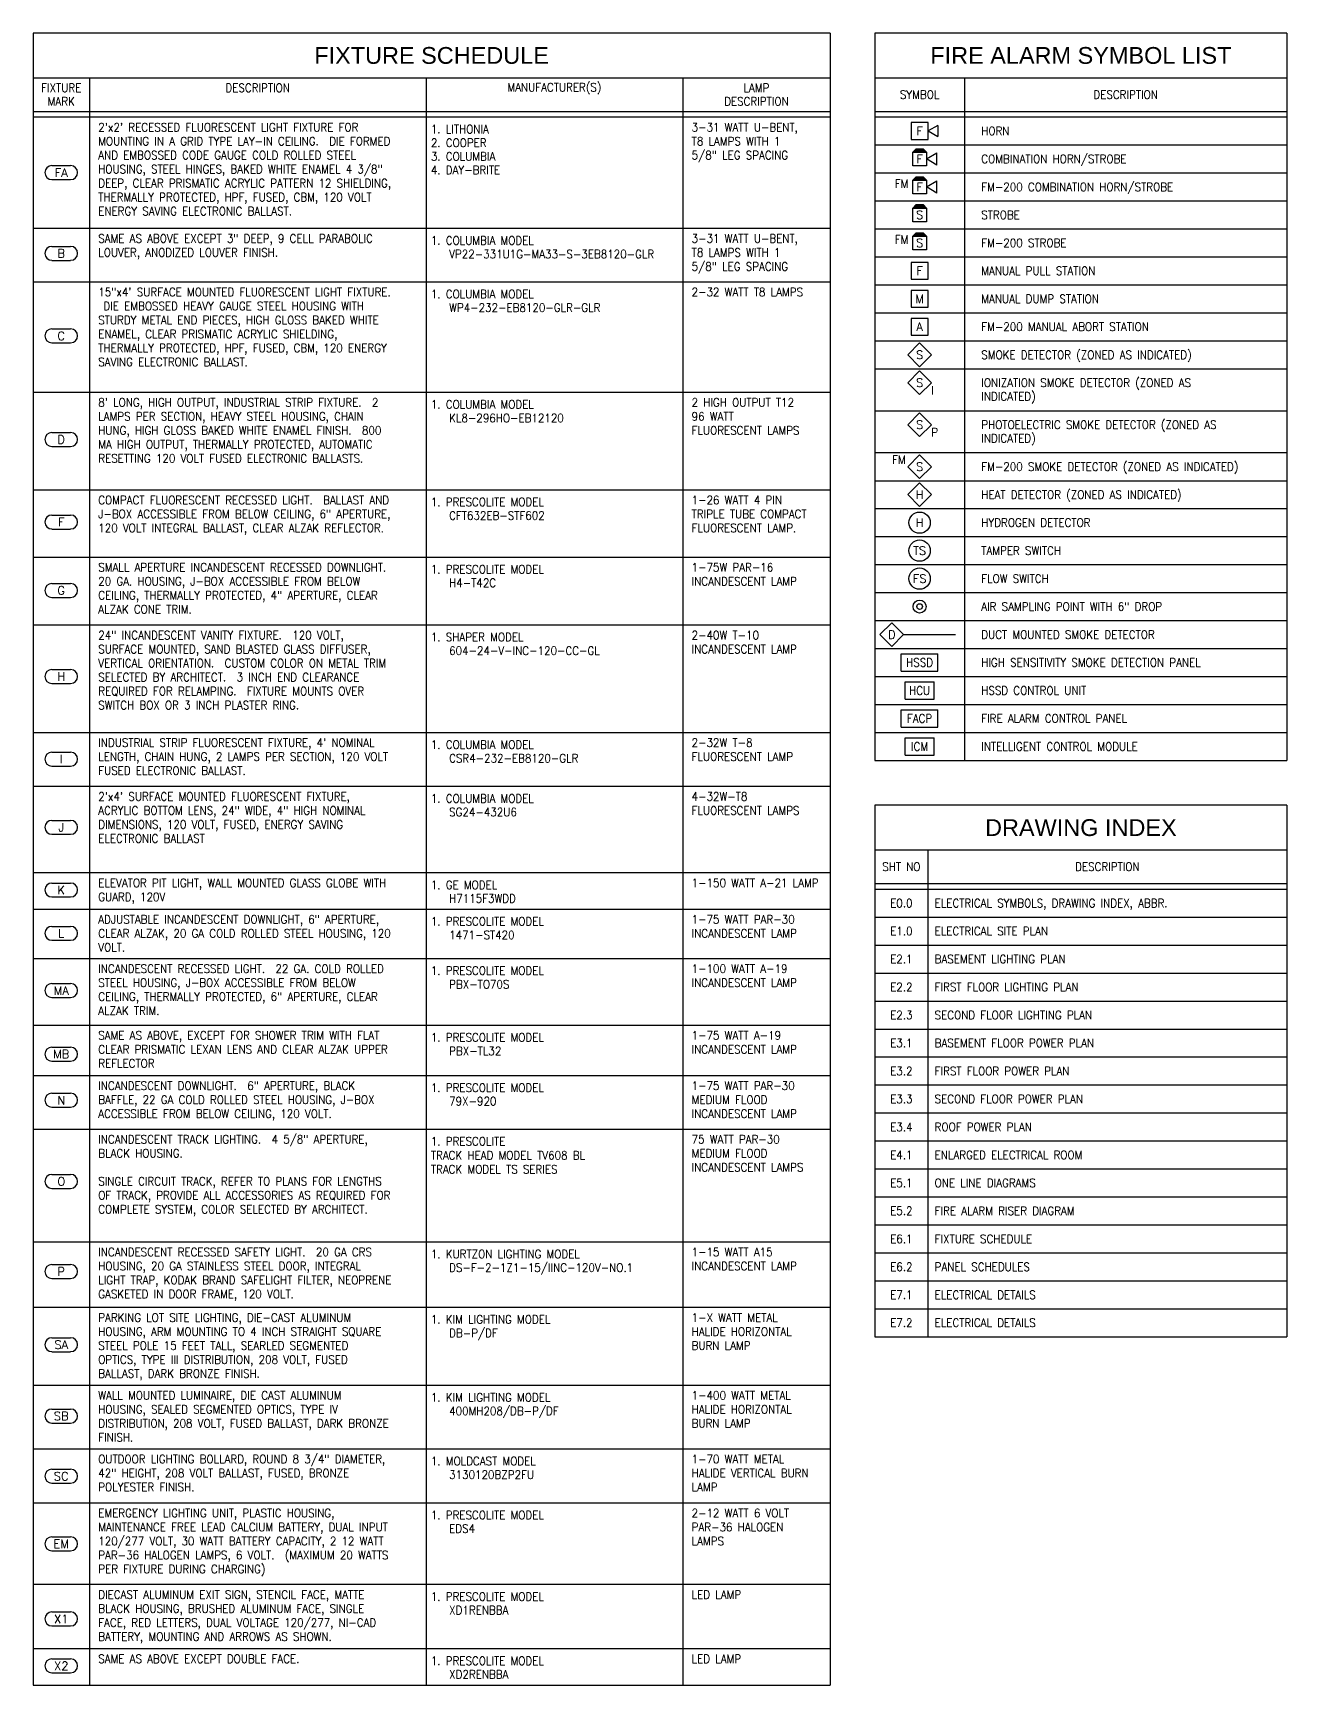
# Model space of a CAD drawing. Extents: x 1.8 to 31.1, y 3.2 to 21.7.
# Drawn here: x 1.79 to 15.78, y 3.21 to 21.66 of the extents above; entities that cross this region are included whole.
import ezdxf
from ezdxf.enums import TextEntityAlignment as Align

# ---------------------------------------------------------------- set-up
doc = ezdxf.new("R2010")
doc.units = 0
doc.header["$MEASUREMENT"] = 0
doc.layers.get('0').update_dxf_attribs({"linetype": 'CONTINUOUS'})
for name, color, linetype in [('Schedules', 2, 'CONTINUOUS'), ('Symbols', 11, 'CONTINUOUS'), ('Text', 1, 'CONTINUOUS')]:
    doc.layers.add(name, color=color, linetype=linetype)
doc.styles.add('ARIAL', font='ARIAL.TTF', dxfattribs={"height": 0.1875})
doc.styles.add('ROMANS', font='romans.shx', dxfattribs={"width": 0.9, "height": 0.09375})
doc.styles.add('ROMANSPS', font='romans.shx', dxfattribs={"width": 0.9, "height": 0.09375})

# ---------------------------------------------------------------- blocks, each defined once
blk = doc.blocks.new('FIRE_SIGNAL')
for p, q in [((0.202, 0.062), (0.094, 0)), ((0.094, 0), (0.202, -0.062)), ((0.202, 0.062), (0.202, -0.062))]:
    blk.add_line(p, q)
blk.add_lwpolyline([(-0.094, -0.094), (0.094, -0.094), (0.094, 0.094), (-0.094, 0.094)], close=True)
blk = doc.blocks.new('F')
at = {"color": 1, "style": 'ROMANS'}
blk.add_text('F', height=0.0937, dxfattribs=at).set_placement((0, 0), align=Align.MIDDLE)
blk = doc.blocks.new('FIRE_SIGNAL2')
for p, q in [((-0.038, 0.114), (-0.076, 0.076)), ((-0.076, -0.076), (-0.076, 0.076)), ((-0.076, 0.076), (0.076, 0.076)), ((-0.067, 0.086), (0.067, 0.086)), ((-0.057, 0.095), (0.057, 0.095)), ((-0.048, 0.105), (0.048, 0.105)), ((-0.038, 0.114), (0.038, 0.114)), ((0.038, 0.114), (0.076, 0.076)), ((0.076, 0.076), (0.076, -0.076)), ((0.076, 0), (0.193, 0.067)), ((0.193, -0.068), (0.076, 0)), ((0.193, -0.068), (0.193, 0.067)), ((0.076, -0.076), (-0.076, -0.076))]:
    blk.add_line(p, q)
blk = doc.blocks.new('STROBE')
for p, q in [((-0.038, 0.1142), (-0.0761, 0.0761)), ((-0.0761, -0.0761), (-0.0761, 0.0761)), ((-0.0761, 0.0761), (0.0761, 0.0761)), ((-0.066575, 0.085625), (0.066575, 0.085625)), ((-0.05705, 0.09515), (0.05705, 0.09515)), ((-0.047525, 0.104675), (0.047525, 0.104675)), ((-0.038, 0.1142), (0.038, 0.1142)), ((0.038, 0.1142), (0.0761, 0.0761)), ((0.0761, 0.0761), (0.0761, -0.0761)), ((0.0761, -0.0761), (-0.0761, -0.0761))]:
    blk.add_line(p, q)
blk = doc.blocks.new('S')
at = {"color": 1, "style": 'ROMANS'}
blk.add_text('S', height=0.0937, dxfattribs=at).set_placement((0, 0), align=Align.MIDDLE)
blk = doc.blocks.new('fire_alarm_station')
blk.add_lwpolyline([(-0.09375, -0.09375), (0.09375, -0.09375), (0.09375, 0.09375), (-0.09375, 0.09375)], close=True)
at = {"color": 1, "style": 'ROMANS'}
blk.add_text('F', height=0.09375, dxfattribs=at).set_placement((0, 0), align=Align.MIDDLE)
blk = doc.blocks.new('smoke_detector_2')
blk.add_lwpolyline([(0, -0.133), (0.133, 0), (0, 0.133), (-0.133, 0)], close=True)
at = {"color": 1, "style": 'ROMANS'}
blk.add_text('S', height=0.0937, dxfattribs=at).set_placement((0, 0), align=Align.MIDDLE)
blk = doc.blocks.new('alarm')
blk.add_lwpolyline([(-0.09375, -0.09375), (0.09375, -0.09375), (0.09375, 0.09375), (-0.09375, 0.09375)], close=True)
at = {"color": 1, "style": 'ROMANS'}
blk.add_text('A', height=0.09375, dxfattribs=at).set_placement((0, 0), align=Align.MIDDLE)
blk = doc.blocks.new('firealarmcp')
for p, q in [((-0.205, -0.098), (-0.205, 0.098)), ((-0.205, 0.098), (0.205, 0.098)), ((0.205, -0.098), (0.205, 0.098)), ((-0.205, -0.098), (0.205, -0.098))]:
    blk.add_line(p, q)
at = {"color": 1, "style": 'ROMANS', "width": 0.9}
blk.add_text('FACP', height=0.094, dxfattribs=at).set_placement((0, 0), align=Align.MIDDLE)
blk = doc.blocks.new('airsamplingpoint')
for radius in [0.0729, 0.0312]:
    blk.add_circle((0, 0), radius)
blk = doc.blocks.new('intelcontmod')
for p, q in [((-0.161, -0.098), (-0.161, 0.098)), ((-0.161, 0.098), (0.161, 0.098)), ((0.161, -0.098), (0.161, 0.098)), ((-0.161, -0.098), (0.161, -0.098))]:
    blk.add_line(p, q)
at = {"color": 1, "style": 'ROMANS', "width": 0.9}
blk.add_text('ICM', height=0.094, dxfattribs=at).set_placement((0, 0), align=Align.MIDDLE)
blk = doc.blocks.new('ductsmokedetect')
blk.add_line((-0.089, 0), (0, 0))
blk.add_lwpolyline([(-0.221, -0.133), (-0.089, 0), (-0.221, 0.133), (-0.354, 0)], close=True)
at = {"color": 1, "style": 'ROMANS'}
blk.add_text('D', height=0.0937, dxfattribs=at).set_placement((-0.221, 0), align=Align.MIDDLE)
blk = doc.blocks.new('heat_detector')
blk.add_lwpolyline([(0, -0.133), (0.133, 0), (0, 0.133), (-0.133, 0)], close=True)
at = {"color": 1, "style": 'ROMANS'}
blk.add_text('H', height=0.0937, dxfattribs=at).set_placement((0, 0), align=Align.MIDDLE)
blk = doc.blocks.new('hydrogen_detect')
blk.add_circle((0, 0), 0.119)
at = {"color": 1, "style": 'ROMANS'}
blk.add_text('H', height=0.0938, dxfattribs=at).set_placement((0, 0), align=Align.MIDDLE)
blk = doc.blocks.new('tamper_switch')
blk.add_circle((0, 0), 0.119)
at = {"color": 1, "style": 'ROMANS'}
blk.add_text('TS', height=0.0938, dxfattribs=at).set_placement((0, 0), align=Align.MIDDLE)
blk = doc.blocks.new('flow_switch')
blk.add_circle((0, 0), 0.119)
at = {"color": 1, "style": 'ROMANS'}
blk.add_text('FS', height=0.0938, dxfattribs=at).set_placement((0, 0), align=Align.MIDDLE)
blk = doc.blocks.new('hssd')
for p, q in [((-0.205, 0.098), (0.205, 0.098)), ((-0.205, -0.098), (-0.205, 0.098)), ((0.205, -0.098), (0.205, 0.098)), ((-0.205, -0.098), (0.205, -0.098))]:
    blk.add_line(p, q)
at = {"color": 1, "style": 'ROMANS', "width": 0.9}
blk.add_text('HSSD', height=0.094, dxfattribs=at).set_placement((0, 0), align=Align.MIDDLE)
blk = doc.blocks.new('hssd_cont_unit')
for p, q in [((-0.161, 0.098), (0.161, 0.098)), ((-0.161, -0.098), (-0.161, 0.098)), ((0.161, -0.098), (0.161, 0.098)), ((-0.161, -0.098), (0.161, -0.098))]:
    blk.add_line(p, q)
at = {"color": 1, "style": 'ROMANS', "width": 0.9}
blk.add_text('HCU', height=0.094, dxfattribs=at).set_placement((0, 0), align=Align.MIDDLE)
blk = doc.blocks.new('fixture_tag')
at = {"color": 3}
for p, q in [((-0.105, 0.078), (0.105, 0.078)), ((-0.105, -0.078), (0.105, -0.078))]:
    blk.add_line(p, q, dxfattribs=at)
for centre, start, end in [((-0.105, 0), 90, 270), ((0.105, 0), 270, 90)]:
    blk.add_arc(centre, 0.0777, start, end, dxfattribs=at)
at = {"color": 1, "style": 'ROMANS'}
blk.add_attdef('1', text='', height=0.0938, dxfattribs=at).set_placement((0, 0), align=Align.MIDDLE)
blk = doc.blocks.new('meter')
blk.add_lwpolyline([(-0.09375, -0.09375), (0.09375, -0.09375), (0.09375, 0.09375), (-0.09375, 0.09375)], close=True)
at = {"color": 1, "style": 'ROMANS'}
blk.add_text('M', height=0.09375, dxfattribs=at).set_placement((0, 0), align=Align.MIDDLE)

msp = doc.modelspace()

# ---------------------------------------------------------------- linework, layer by layer
at = {"layer": 'Schedules'}
for p, q in [((1.786, 21.66), (1.786, 3.208)), ((10.683, 21.66), (1.786, 21.66)), ((10.683, 21.66), (10.683, 3.208)), ((11.183, 21.66), (11.183, 13.535)), ((15.783, 21.66), (11.183, 21.66)), ((15.783, 21.66), (15.783, 13.535)), ((1.786, 21.16), (10.683, 21.16)), ((2.415, 21.16), (2.415, 3.208)), ((6.174, 21.16), (6.174, 3.208)), ((9.039, 21.16), (9.039, 3.208)), ((1.786, 20.785), (10.683, 20.785)), ((1.786, 20.723), (10.683, 20.723)), ((11.183, 20.723), (15.783, 20.723)), ((11.183, 20.41), (15.783, 20.41)), ((11.183, 20.098), (15.783, 20.098)), ((11.183, 19.785), (15.783, 19.785)), ((1.786, 19.48), (10.683, 19.48)), ((11.183, 19.473), (15.783, 19.473)), ((11.183, 19.16), (15.783, 19.16)), ((1.786, 18.882), (10.683, 18.882)), ((11.183, 18.848), (15.783, 18.848)), ((11.183, 18.535), (15.783, 18.535)), ((11.183, 18.223), (15.783, 18.223)), ((11.183, 17.91), (15.783, 17.91)), ((1.786, 17.648), (10.683, 17.648)), ((11.183, 17.441), (15.783, 17.441)), ((11.183, 16.973), (15.783, 16.973)), ((11.183, 16.66), (15.783, 16.66)), ((1.786, 16.559), (10.683, 16.559)), ((11.183, 16.348), (15.783, 16.348)), ((11.183, 16.035), (15.783, 16.035)), ((1.786, 15.807), (10.683, 15.807)), ((11.183, 15.723), (15.783, 15.723)), ((11.183, 15.41), (15.783, 15.41)), ((1.786, 15.049), (10.683, 15.049)), ((11.183, 15.098), (15.783, 15.098)), ((11.183, 14.785), (15.783, 14.785)), ((11.183, 14.473), (15.783, 14.473)), ((11.183, 14.16), (15.783, 14.16)), ((1.786, 13.849), (10.683, 13.849)), ((11.183, 13.848), (15.783, 13.848)), ((11.183, 13.535), (15.783, 13.535)), ((1.786, 13.247), (10.683, 13.247)), ((11.183, 13.035), (11.183, 7.098)), ((15.783, 13.035), (11.183, 13.035)), ((15.783, 13.035), (15.783, 7.098)), ((11.775, 12.535), (11.775, 7.098)), ((1.786, 12.282), (10.683, 12.282)), ((11.183, 12.16), (15.783, 12.16)), ((11.183, 12.098), (15.783, 12.098)), ((1.786, 11.875), (10.683, 11.875)), ((11.183, 11.785), (15.783, 11.785)), ((11.183, 11.473), (15.783, 11.473)), ((1.786, 11.324), (10.683, 11.324)), ((11.183, 11.16), (15.783, 11.16)), ((11.183, 10.848), (15.783, 10.848)), ((1.786, 10.578), (10.683, 10.578)), ((11.183, 10.535), (15.783, 10.535)), ((11.183, 10.223), (15.783, 10.223)), ((1.786, 10.017), (10.683, 10.017)), ((11.183, 9.91), (15.783, 9.91)), ((11.183, 9.598), (15.783, 9.598)), ((1.786, 9.418), (10.683, 9.418)), ((11.183, 9.285), (15.783, 9.285)), ((11.183, 8.973), (15.783, 8.973)), ((11.183, 8.66), (15.783, 8.66)), ((11.183, 8.348), (15.783, 8.348)), ((1.786, 8.159), (10.683, 8.159)), ((11.183, 8.035), (15.783, 8.035)), ((11.183, 7.723), (15.783, 7.723)), ((1.786, 7.427), (10.683, 7.427)), ((11.183, 7.41), (15.783, 7.41)), ((11.183, 7.098), (15.783, 7.098)), ((1.786, 6.558), (10.683, 6.558)), ((1.786, 5.846), (10.683, 5.846)), ((1.786, 5.243), (10.683, 5.243)), ((1.786, 4.333), (10.683, 4.333)), ((1.786, 3.615), (10.683, 3.615)), ((1.786, 3.208), (10.683, 3.208))]:
    msp.add_line(p, q, dxfattribs=at)
for points in [[(11.183, 21.16), (15.783, 21.16)], [(12.183, 21.16), (12.183, 13.535)], [(11.183, 20.785), (15.783, 20.785)], [(11.183, 12.535), (15.783, 12.535)]]:
    msp.add_lwpolyline(points, dxfattribs=at)
at = {"layer": 'Symbols'}
msp.add_line((11.593, 14.941), (12.084, 14.941), dxfattribs=at)

# ---------------------------------------------------------------- block references
for name, p in [('FIRE_SIGNAL', (11.683, 20.566)), ('F', (11.683, 20.566)), ('FIRE_SIGNAL2', (11.683, 20.254)), ('F', (11.683, 20.254)), ('FIRE_SIGNAL2', (11.683, 19.941)), ('F', (11.683, 19.941)), ('STROBE', (11.683, 19.629)), ('S', (11.683, 19.629)), ('STROBE', (11.683, 19.316)), ('S', (11.683, 19.316)), ('fire_alarm_station', (11.683, 19.004)), ('meter', (11.683, 18.691)), ('alarm', (11.683, 18.379)), ('smoke_detector_2', (11.683, 18.066)), ('smoke_detector_2', (11.683, 17.754)), ('smoke_detector_2', (11.683, 17.285)), ('smoke_detector_2', (11.683, 16.816)), ('heat_detector', (11.683, 16.504)), ('hydrogen_detect', (11.683, 16.191)), ('tamper_switch', (11.683, 15.879)), ('flow_switch', (11.683, 15.566)), ('airsamplingpoint', (11.683, 15.254)), ('ductsmokedetect', (11.593, 14.941)), ('hssd', (11.683, 14.629)), ('hssd_cont_unit', (11.683, 14.316)), ('firealarmcp', (11.683, 14.004)), ('intelcontmod', (11.683, 13.691))]:
    msp.add_blockref(name, p, dxfattribs=at)
for p, values in [((2.101, 20.101), {'1': 'FA'}), ((2.101, 19.199), {'1': 'B'}), ((2.101, 18.277), {'1': 'C'}), ((2.101, 17.12), {'1': 'D'}), ((2.101, 16.198), {'1': 'F'}), ((2.101, 15.434), {'1': 'G'}), ((2.101, 14.473), {'1': 'H'}), ((2.101, 13.55), {'1': 'I'}), ((2.101, 12.788), {'1': 'J'}), ((2.101, 12.088), {'1': 'K'}), ((2.101, 11.604), {'1': 'L'}), ((2.101, 10.965), {'1': 'MA'}), ((2.101, 10.255), {'1': 'MB'}), ((2.101, 9.74), {'1': 'N'}), ((2.101, 8.833), {'1': 'O'}), ((2.101, 7.827), {'1': 'P'}), ((2.101, 7.009), {'1': 'SA'}), ((2.101, 6.212), {'1': 'SB'}), ((2.101, 5.54), {'1': 'SC'}), ((2.101, 4.785), {'1': 'EM'}), ((2.101, 3.946), {'1': 'X1'}), ((2.101, 3.422), {'1': 'X2'})]:
    msp.add_blockref('fixture_tag', p, dxfattribs=at).add_auto_attribs(values)

# ---------------------------------------------------------------- texts
at = {"layer": 'Text', "style": 'ARIAL'}
for s, p in [('FIXTURE SCHEDULE', (6.235, 21.41)), ('FIRE ALARM SYMBOL LIST', (13.483, 21.41)), ('DRAWING INDEX', (13.483, 12.785))]:
    msp.add_text(s, height=0.1875, dxfattribs=at).set_placement(p, align=Align.MIDDLE)
at = {"layer": 'Text', "style": 'ROMANS', "width": 0.9}
for s, height, p in [('FIXTURE', 0.0938, (2.101, 21.048)), ('DESCRIPTION', 0.09375, (4.294, 21.048)), ('MANUFACTURER(S)', 0.09375, (7.606, 21.048)), ('LAMP', 0.0938, (9.861, 21.048)), ('MARK', 0.0938, (2.101, 20.897)), ('DESCRIPTION', 0.09375, (9.861, 20.897)), ('SYMBOL', 0.0938, (11.683, 20.973)), ('DESCRIPTION', 0.09375, (13.983, 20.973)), ('SHT NO', 0.0938, (11.479, 12.348)), ('DESCRIPTION', 0.09375, (13.779, 12.348)), ('E0.0', 0.0938, (11.479, 11.941)), ('E1.0', 0.0938, (11.479, 11.629)), ('E2.1', 0.0938, (11.479, 11.316)), ('E2.2', 0.0938, (11.479, 11.004)), ('E2.3', 0.0938, (11.479, 10.691)), ('E3.1', 0.0938, (11.479, 10.379)), ('E3.2', 0.0938, (11.479, 10.066)), ('E3.3', 0.0938, (11.479, 9.754)), ('E3.4', 0.0938, (11.479, 9.441)), ('E4.1', 0.0938, (11.479, 9.129)), ('E5.1', 0.0938, (11.479, 8.816)), ('E5.2', 0.0938, (11.479, 8.504)), ('E6.1', 0.0938, (11.479, 8.191)), ('E6.2', 0.0938, (11.479, 7.879)), ('E7.1', 0.0938, (11.479, 7.566)), ('E7.2', 0.0938, (11.479, 7.254))]:
    msp.add_text(s, height=height, dxfattribs=at).set_placement(p, align=Align.MIDDLE)
for s, height, p in [('1. LITHONIA', 0.09375, (6.227, 20.586)), ('HORN', 0.0938, (12.371, 20.566)), ('2. COOPER', 0.0938, (6.227, 20.434)), ('3. COLUMBIA', 0.09375, (6.227, 20.282)), ('COMBINATION HORN/STROBE', 0.09382, (12.371, 20.254)), ('4. DAY-BRITE', 0.09375, (6.227, 20.13)), ('FM', 0.0938, (11.406, 19.979)), ('FM-200 COMBINATION HORN/STROBE', 0.09382, (12.371, 19.941)), ('STROBE', 0.0938, (12.371, 19.629)), ('1. COLUMBIA MODEL', 0.09375, (6.227, 19.343)), ('FM', 0.0938, (11.406, 19.354)), ('VP22-331U1G-MA33-S-3EB8120-GLR', 0.09375, (6.431, 19.191)), ('FM-200 STROBE', 0.09382, (12.371, 19.316)), ('MANUAL PULL STATION', 0.09382, (12.371, 19.004)), ('1. COLUMBIA MODEL', 0.09375, (6.227, 18.745)), ('WP4-232-EB8120-GLR-GLR', 0.09375, (6.431, 18.593)), ('MANUAL DUMP STATION', 0.09382, (12.371, 18.691)), ('FM-200 MANUAL ABORT STATION', 0.09382, (12.371, 18.379)), ('SMOKE DETECTOR (ZONED AS INDICATED)', 0.09382, (12.371, 18.066)), ('I', 0.0938, (11.812, 17.67)), ('IONIZATION SMOKE DETECTOR (ZONED AS', 0.09382, (12.371, 17.754)), ('1. COLUMBIA MODEL', 0.09375, (6.227, 17.512)), ('INDICATED)', 0.0938, (12.371, 17.602)), ('KL8-296HO-EB12120', 0.09375, (6.431, 17.36)), ('PHOTOELECTRIC SMOKE DETECTOR (ZONED AS', 0.09382, (12.371, 17.285)), ('P', 0.0938, (11.812, 17.201)), ('INDICATED)', 0.0938, (12.371, 17.133)), ('FM', 0.0938, (11.376, 16.894)), ('FM-200 SMOKE DETECTOR (ZONED AS INDICATED)', 0.09382, (12.371, 16.816)), ('1. PRESCOLITE MODEL', 0.09375, (6.227, 16.422)), ('HEAT DETECTOR (ZONED AS INDICATED)', 0.09382, (12.371, 16.504)), ('CFT632EB-STF602', 0.09375, (6.431, 16.27)), ('HYDROGEN DETECTOR', 0.09382, (12.371, 16.191)), ('TAMPER SWITCH', 0.09382, (12.371, 15.879)), ('1. PRESCOLITE MODEL', 0.09375, (6.227, 15.671)), ('H4-T42C', 0.0938, (6.431, 15.519)), ('FLOW SWITCH', 0.09382, (12.371, 15.566)), ('AIR SAMPLING POINT WITH 6" DROP', 0.09382, (12.371, 15.254)), ('1. SHAPER MODEL', 0.09375, (6.227, 14.913)), ('DUCT MOUNTED SMOKE DETECTOR', 0.09382, (12.371, 14.941)), ('604-24-V-INC-120-CC-GL', 0.09375, (6.431, 14.761)), ('HIGH SENSITIVITY SMOKE DETECTION PANEL', 0.09382, (12.371, 14.629)), ('HSSD CONTROL UNIT', 0.09382, (12.371, 14.316)), ('FIRE ALARM CONTROL PANEL', 0.09382, (12.371, 14.004)), ('1. COLUMBIA MODEL', 0.09375, (6.227, 13.712)), ('INTELLIGENT CONTROL MODULE', 0.09382, (12.371, 13.691)), ('CSR4-232-EB8120-GLR', 0.09375, (6.431, 13.56)), ('1. COLUMBIA MODEL', 0.09375, (6.227, 13.11)), ('SG24-432U6', 0.0938, (6.431, 12.958)), ('1. GE MODEL', 0.09375, (6.227, 12.145)), ('H7115F3WDD', 0.0938, (6.431, 11.993)), ('ELECTRICAL SYMBOLS, DRAWING INDEX, ABBR.', 0.09375, (11.851, 11.941)), ('1. PRESCOLITE MODEL', 0.09375, (6.227, 11.738)), ('1471-ST420', 0.0938, (6.431, 11.586)), ('ELECTRICAL SITE PLAN', 0.09375, (11.851, 11.629)), ('BASEMENT LIGHTING PLAN', 0.09375, (11.851, 11.316)), ('1. PRESCOLITE MODEL', 0.09375, (6.227, 11.187)), ('PBX-TO70S', 0.0938, (6.431, 11.035)), ('FIRST FLOOR LIGHTING PLAN', 0.09375, (11.851, 11.004)), ('SECOND FLOOR LIGHTING PLAN', 0.09375, (11.851, 10.691)), ('1. PRESCOLITE MODEL', 0.09375, (6.227, 10.442)), ('PBX-TL32', 0.0938, (6.431, 10.29)), ('BASEMENT FLOOR POWER PLAN', 0.09375, (11.851, 10.379)), ('FIRST FLOOR POWER PLAN', 0.09375, (11.851, 10.066)), ('1. PRESCOLITE MODEL', 0.09375, (6.227, 9.88)), ('SECOND FLOOR POWER PLAN', 0.09375, (11.851, 9.754)), ('79X-920', 0.0938, (6.431, 9.729)), ('ROOF POWER PLAN', 0.09375, (11.851, 9.441)), ('ENLARGED ELECTRICAL ROOM', 0.09375, (11.851, 9.129)), ('ONE LINE DIAGRAMS', 0.09375, (11.851, 8.816)), ('FIRE ALARM RISER DIAGRAM', 0.09375, (11.851, 8.504)), ('FIXTURE SCHEDULE', 0.09375, (11.851, 8.191)), ('1. KURTZON LIGHTING MODEL', 0.09375, (6.227, 8.022)), ('DS-F-2-1Z1-15/IINC-120V-NO.1', 0.09375, (6.431, 7.87)), ('PANEL SCHEDULES', 0.09375, (11.851, 7.879)), ('ELECTRICAL DETAILS', 0.09375, (11.851, 7.566)), ('1. KIM LIGHTING MODEL', 0.09375, (6.227, 7.291)), ('DB-P/DF', 0.0938, (6.431, 7.139)), ('ELECTRICAL DETAILS', 0.09375, (11.851, 7.254)), ('1. KIM LIGHTING MODEL', 0.09375, (6.227, 6.421)), ('400MH208/DB-P/DF', 0.09375, (6.431, 6.269)), ('1. MOLDCAST MODEL', 0.09375, (6.227, 5.709)), ('3130120BZP2FU', 0.09375, (6.431, 5.557)), ('1. PRESCOLITE MODEL', 0.09375, (6.227, 5.106)), ('EDS4', 0.0938, (6.431, 4.955)), ('1. PRESCOLITE MODEL', 0.09375, (6.227, 4.196)), ('XD1RENBBA', 0.0938, (6.431, 4.044)), ('1. PRESCOLITE MODEL', 0.09375, (6.227, 3.478)), ('XD2RENBBA', 0.0938, (6.431, 3.327))]:
    msp.add_text(s, height=height, dxfattribs=at).set_placement(p, align=Align.MIDDLE_LEFT)
at = {"layer": 'Text', "attachment_point": 1, "style": 'ROMANSPS'}
for s, insert, char_height, width in [('2\'x2\' RECESSED FLUORESCENT LIGHT FIXTURE FOR MOUNTING IN A GRID TYPE LAY-IN CEILING.  DIE FORMED AND EMBOSSED CODE GAUGE COLD ROLLED STEEL HOUSING, STEEL HINGES, BAKED WHITE ENAMEL 4 3/8" DEEP, CLEAR PRISMATIC ACRYLIC PATTERN 12 SHIELDING, THERMALLY PROTECTED, HPF, FUSED, CBM, 120 VOLT ENERGY SAVING ELECTRONIC BALLAST.', (2.514, 20.655), 0.09375, 3.54753), ('3-31 WATT U-BENT, T8 LAMPS WITH 1 5/8" LEG SPACING', (9.138, 20.655), 0.09375, 1.41797), ('SAME AS ABOVE EXCEPT 3" DEEP, 9 CELL PARABOLIC LOUVER, ANODIZED LOUVER FINISH.', (2.514, 19.412), 0.09375, 3.54753), ('3-31 WATT U-BENT, T8 LAMPS WITH 1 5/8" LEG SPACING', (9.138, 19.412), 0.09375, 1.41797), ('15"x4\' SURFACE MOUNTED FLUORESCENT LIGHT FIXTURE.  DIE EMBOSSED HEAVY GAUGE STEEL HOUSING WITH STURDY METAL END PIECES, HIGH GLOSS BAKED WHITE ENAMEL, CLEAR PRISMATIC ACRYLIC SHIELDING, THERMALLY PROTECTED, HPF, FUSED, CBM, 120 ENERGY SAVING ELECTRONIC BALLAST.', (2.514, 18.814), 0.09375, 3.54753), ('2-32 WATT T8 LAMPS', (9.138, 18.814), 0.09375, 1.41797), ("8' LONG, HIGH OUTPUT, INDUSTRIAL STRIP FIXTURE.  2 LAMPS PER SECTION, HEAVY STEEL HOUSING, CHAIN HUNG, HIGH GLOSS BAKED WHITE ENAMEL FINISH.  800 MA HIGH OUTPUT, THERMALLY PROTECTED, AUTOMATIC RESETTING 120 VOLT FUSED ELECTRONIC BALLASTS.", (2.514, 17.581), 0.09375, 3.54753), ('2 HIGH OUTPUT T12 96 WATT FLUORESCENT LAMPS', (9.138, 17.581), 0.09375, 1.41797), ('COMPACT FLUORESCENT RECESSED LIGHT.  BALLAST AND J-BOX ACCESSIBLE FROM BELOW CEILING, 6" APERTURE, 120 VOLT INTEGRAL BALLAST, CLEAR ALZAK REFLECTOR.', (2.514, 16.491), 0.09375, 3.54753), ('1-26 WATT 4 PIN TRIPLE TUBE COMPACT FLUORESCENT LAMP.', (9.138, 16.491), 0.09375, 1.41797), ('SMALL APERTURE INCANDESCENT RECESSED DOWNLIGHT.  20 GA. HOUSING, J-BOX ACCESSIBLE FROM BELOW CEILING, THERMALLY PROTECTED, 4" APERTURE, CLEAR ALZAK CONE TRIM.  ', (2.514, 15.739), 0.09375, 3.54753), ('1-75W PAR-16 INCANDESCENT LAMP', (9.138, 15.739), 0.09375, 1.41797), ('24" INCANDESCENT VANITY FIXTURE.  120 VOLT, SURFACE MOUNTED, SAND BLASTED GLASS DIFFUSER, VERTICAL ORIENTATION.  CUSTOM COLOR ON METAL TRIM SELECTED BY ARCHITECT.  3 INCH END CLEARANCE REQUIRED FOR RELAMPING.  FIXTURE MOUNTS OVER SWITCH BOX OR 3 INCH PLASTER RING.', (2.514, 14.981), 0.09375, 3.54753), ('2-40W T-10 INCANDESCENT LAMP', (9.138, 14.981), 0.09375, 1.41797), ("INDUSTRIAL STRIP FLUORESCENT FIXTURE, 4' NOMINAL LENGTH, CHAIN HUNG, 2 LAMPS PER SECTION, 120 VOLT FUSED ELECTRONIC BALLAST. ", (2.514, 13.781), 0.09375, 3.54753), ('2-32W T-8 FLUORESCENT LAMP', (9.138, 13.781), 0.09375, 1.41797), ('2\'x4\' SURFACE MOUNTED FLUORESCENT FIXTURE, ACRYLIC BOTTOM LENS, 24" WIDE, 4" HIGH NOMINAL DIMENSIONS, 120 VOLT, FUSED, ENERGY SAVING ELECTRONIC BALLAST', (2.514, 13.179), 0.09375, 3.54753), ('4-32W-T8 FLUORESCENT LAMPS', (9.138, 13.179), 0.09375, 1.41797), ('ELEVATOR PIT LIGHT, WALL MOUNTED GLASS GLOBE WITH GUARD, 120V', (2.514, 12.214), 0.09375, 3.54753), ('1-150 WATT A-21 LAMP', (9.138, 12.214), 0.09375, 1.41797), ('ADJUSTABLE INCANDESCENT DOWNLIGHT, 6" APERTURE, CLEAR ALZAK, 20 GA COLD ROLLED STEEL HOUSING, 120 VOLT.', (2.514, 11.807), 0.09375, 3.54753), ('1-75 WATT PAR-30 INCANDESCENT LAMP', (9.138, 11.807), 0.09375, 1.41797), ('INCANDESCENT RECESSED LIGHT.  22 GA. COLD ROLLED STEEL HOUSING, J-BOX ACCESSIBLE FROM BELOW CEILING, THERMALLY PROTECTED, 6" APERTURE, CLEAR ALZAK TRIM.', (2.514, 11.256), 0.09375, 3.54753), ('1-100 WATT A-19 INCANDESCENT LAMP', (9.138, 11.256), 0.09375, 1.41797), ('SAME AS ABOVE, EXCEPT FOR SHOWER TRIM WITH FLAT CLEAR PRISMATIC LEXAN LENS AND CLEAR ALZAK UPPER REFLECTOR', (2.514, 10.511), 0.09375, 3.54753), ('1-75 WATT A-19 INCANDESCENT LAMP', (9.138, 10.511), 0.09375, 1.41797), ('INCANDESCENT DOWNLIGHT.  6" APERTURE, BLACK BAFFLE, 22 GA COLD ROLLED STEEL HOUSING, J-BOX ACCESSIBLE FROM BELOW CEILING, 120 VOLT.', (2.514, 9.949), 0.09375, 3.54753), ('1-75 WATT PAR-30 MEDIUM FLOOD INCANDESCENT LAMP', (9.138, 9.949), 0.09375, 1.41797), ('INCANDESCENT TRACK LIGHTING.  4 5/8" APERTURE, BLACK HOUSING.\\P\\PSINGLE CIRCUIT TRACK, REFER TO PLANS FOR LENGTHS OF TRACK, PROVIDE ALL ACCESSORIES AS REQUIRED FOR COMPLETE SYSTEM, COLOR SELECTED BY ARCHITECT.', (2.514, 9.35), 0.09375, 3.54753), ('1. PRESCOLITE \\PTRACK HEAD MODEL TV608 BL\\PTRACK MODEL TS SERIES', (6.227, 9.328), 0.09375, 2.23503), ('75 WATT PAR-30\\PMEDIUM FLOOD INCANDESCENT LAMPS', (9.138, 9.35), 0.09375, 1.41797), ('INCANDESCENT RECESSED SAFETY LIGHT.  20 GA CRS HOUSING, 20 GA STAINLESS STEEL DOOR, INTEGRAL LIGHT TRAP, KODAK BRAND SAFELIGHT FILTER, NEOPRENE GASKETED IN DOOR FRAME, 120 VOLT.', (2.514, 8.091), 0.09375, 3.54753), ('1-15 WATT A15 INCANDESCENT LAMP', (9.138, 8.091), 0.09375, 1.41797), ('PARKING LOT SITE LIGHTING, DIE-CAST ALUMINUM HOUSING, ARM MOUNTING TO 4 INCH STRAIGHT SQUARE STEEL POLE 15 FEET TALL, SEARLED SEGMENTED OPTICS, TYPE III DISTRIBUTION, 208 VOLT, FUSED BALLAST, DARK BRONZE FINISH.', (2.514, 7.359), 0.09375, 3.54753), ('1-X WATT METAL HALIDE HORIZONTAL BURN LAMP', (9.138, 7.359), 0.09375, 1.41797), ('WALL MOUNTED LUMINAIRE, DIE CAST ALUMINUM HOUSING, SEALED SEGMENTED OPTICS, TYPE IV DISTRIBUTION, 208 VOLT, FUSED BALLAST, DARK BRONZE FINISH.', (2.514, 6.49), 0.09375, 3.54753), ('1-400 WATT METAL HALIDE HORIZONTAL BURN LAMP', (9.138, 6.49), 0.09375, 1.41797), ('OUTDOOR LIGHTING BOLLARD, ROUND 8 3/4" DIAMETER, 42" HEIGHT, 208 VOLT BALLAST, FUSED, BRONZE POLYESTER FINISH.', (2.514, 5.778), 0.09375, 3.54753), ('1-70 WATT METAL HALIDE VERTICAL BURN LAMP', (9.138, 5.778), 0.09375, 1.41797), ('EMERGENCY LIGHTING UNIT, PLASTIC HOUSING, MAINTENANCE FREE LEAD CALCIUM BATTERY, DUAL INPUT 120/277 VOLT, 30 WATT BATTERY CAPACITY, 2 12 WATT PAR-36 HALOGEN LAMPS, 6 VOLT.  (MAXIMUM 20 WATTS PER FIXTURE DURING CHARGING)', (2.514, 5.175), 0.09375, 3.54753), ('2-12 WATT 6 VOLT PAR-36 HALOGEN LAMPS', (9.138, 5.175), 0.09375, 1.41797), ('DIECAST ALUMINUM EXIT SIGN, STENCIL FACE, MATTE BLACK HOUSING, BRUSHED ALUMINUM FACE, SINGLE FACE, RED LETTERS, DUAL VOLTAGE 120/277, NI-CAD BATTERY, MOUNTING AND ARROWS AS SHOWN.', (2.514, 4.265), 0.09375, 3.54753), ('LED LAMP', (9.138, 4.265), 0.0938, 1.41797), ('SAME AS ABOVE EXCEPT DOUBLE FACE.', (2.514, 3.547), 0.09375, 3.54753), ('LED LAMP', (9.138, 3.547), 0.0938, 1.41797)]:
    msp.add_mtext(s, dxfattribs=dict(at, insert=insert, char_height=char_height, width=width))

doc.saveas('drawing.dxf')
